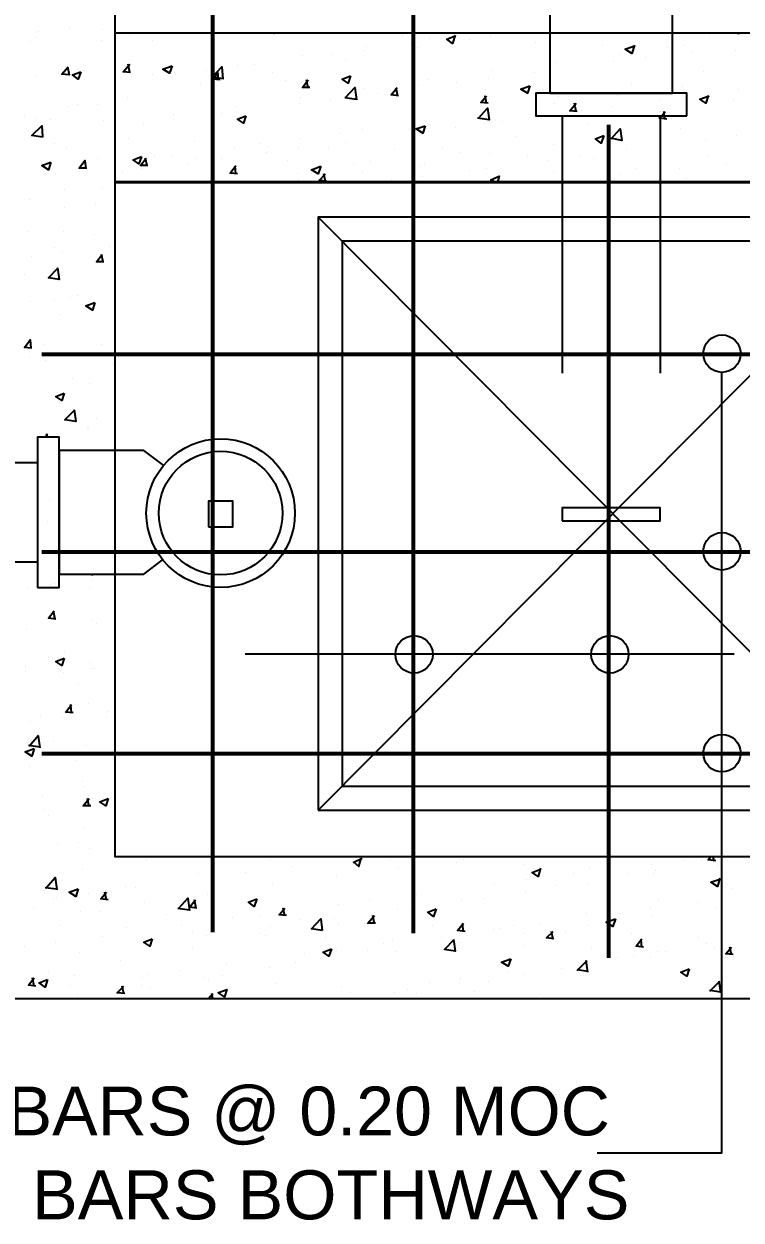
# Model space of a CAD drawing. Header units: millimetres. Extents: x 2391 to 3323, y 1596 to 2537.
# Drawn here: x 3049.52 to 3059.52, y 1704.49 to 1721.18 of the extents above; entities that cross this region are included whole.
import ezdxf

# ---------------------------------------------------------------- set-up
doc = ezdxf.new("R2010")
doc.units = ezdxf.units.MM
for name, color, linetype in [('Concrete slab piping', 201, 'Continuous'), ('Lightning text', 211, 'Continuous'), ('PIPES', 20, 'Continuous'), ('TEXT', 130, 'Continuous')]:
    doc.layers.add(name, color=color, linetype=linetype)
doc.layers.add('HATCHES', color=7, linetype='Continuous', true_color=0xe6ac00)
doc.styles.add('PDF Arial', font='arial.ttf')
doc.styles.add('PDF Swis721 BT', font='swiss.ttf')

msp = doc.modelspace()

# ---------------------------------------------------------------- linework, layer by layer
at = {"layer": 'Concrete slab piping', "lineweight": 25}
msp.add_lwpolyline([(3048.803, 1707.582), (3096.005, 1707.582), (3096.005, 1732.335), (3048.803, 1732.335)], close=True, dxfattribs=at)
at = {"layer": 'HATCHES', "lineweight": 25}
for points in [[(3049.718, 1721.065), (3049.718, 1721.065)], [(3050.147, 1721.123), (3050.147, 1721.123)], [(3050.61, 1721.1), (3050.61, 1721.1)], [(3052.996, 1721.053), (3053.008, 1721.042), (3053.008, 1721.053)], [(3053.877, 1721.042), (3053.877, 1721.042)], [(3055.533, 1721.019), (3055.498, 1720.903), (3055.417, 1720.961), (3055.533, 1721.007)], [(3056.008, 1721.042), (3056.008, 1721.042)], [(3056.031, 1721.019), (3056.031, 1721.019)], [(3059.078, 1721.03), (3059.078, 1721.03)], [(3059.437, 1721.053), (3059.495, 1721.042)], [(3059.471, 1721.042), (3059.471, 1721.053)], [(3049.603, 1720.926), (3049.603, 1720.926)], [(3049.672, 1720.984), (3049.672, 1720.984)], [(3050.599, 1720.938), (3050.599, 1720.938)], [(3050.993, 1721.007), (3050.993, 1721.007)], [(3051.317, 1720.938), (3051.317, 1720.938)], [(3054.294, 1720.856), (3054.294, 1720.856)], [(3054.803, 1720.995), (3054.803, 1720.995)], [(3054.919, 1720.903), (3054.919, 1720.903)], [(3055.174, 1720.972), (3055.174, 1720.972)], [(3055.73, 1720.961), (3055.73, 1720.961)], [(3056.657, 1720.914), (3056.657, 1720.914)], [(3057.583, 1720.88), (3057.583, 1720.88)], [(3058.035, 1720.88), (3058, 1720.764), (3057.908, 1720.822), (3058.035, 1720.868)], [(3058.73, 1720.88), (3058.73, 1720.88)], [(3053.402, 1720.729), (3053.402, 1720.729)], [(3053.819, 1720.752), (3053.819, 1720.752)], [(3054.259, 1720.81), (3054.259, 1720.81)], [(3055.012, 1720.845), (3055.012, 1720.845)], [(3057.827, 1720.752), (3057.827, 1720.752)], [(3058.186, 1720.706), (3058.186, 1720.706)], [(3058.51, 1720.845), (3058.51, 1720.845)], [(3058.834, 1720.787), (3058.834, 1720.787)], [(3059.448, 1720.799), (3059.448, 1720.799)], [(3050.124, 1720.578), (3050.147, 1720.463), (3050.043, 1720.474), (3050.135, 1720.578)], [(3050.159, 1720.602), (3050.159, 1720.602)], [(3050.355, 1720.521), (3050.355, 1720.521)], [(3051.004, 1720.497), (3050.9, 1720.509), (3050.993, 1720.613)], [(3050.993, 1720.497), (3050.969, 1720.613)], [(3052.07, 1720.521), (3052.07, 1720.521)], [(3052.139, 1720.428), (3052.278, 1720.578), (3052.29, 1720.405)], [(3052.498, 1720.602), (3052.498, 1720.602)], [(3052.73, 1720.613), (3052.73, 1720.613)], [(3054.004, 1720.671), (3054.004, 1720.671)], [(3056.054, 1720.521), (3056.054, 1720.521)], [(3056.946, 1720.636), (3056.946, 1720.636)], [(3057.746, 1720.648), (3057.746, 1720.648)], [(3049.695, 1720.439), (3049.695, 1720.439)], [(3051.317, 1720.463), (3051.317, 1720.463)], [(3051.618, 1720.497), (3051.618, 1720.497)], [(3051.63, 1720.463), (3051.63, 1720.463)], [(3052.139, 1720.439), (3052.301, 1720.416)], [(3052.255, 1720.393), (3052.151, 1720.405), (3052.232, 1720.497)], [(3052.232, 1720.393), (3052.22, 1720.497)], [(3052.244, 1720.428), (3052.244, 1720.428)], [(3052.985, 1720.497), (3052.985, 1720.497)], [(3053.17, 1720.382), (3053.17, 1720.382)], [(3053.506, 1720.289), (3053.402, 1720.289), (3053.483, 1720.393)], [(3053.483, 1720.277), (3053.46, 1720.393)], [(3055.151, 1720.393), (3055.151, 1720.393)], [(3055.556, 1720.358), (3055.556, 1720.358)], [(3055.996, 1720.416), (3055.996, 1720.416)], [(3056.645, 1720.497), (3056.645, 1720.497)], [(3058.997, 1720.509), (3058.997, 1720.509)], [(3051.977, 1720.324), (3051.977, 1720.324)], [(3054.004, 1720.15), (3054.132, 1720.289), (3054.155, 1720.115)], [(3054.097, 1720.347), (3054.097, 1720.347)], [(3054.271, 1720.277), (3054.271, 1720.277)], [(3054.456, 1720.208), (3054.456, 1720.208)], [(3054.745, 1720.173), (3054.641, 1720.185), (3054.722, 1720.289)], [(3054.734, 1720.173), (3054.711, 1720.277)], [(3055.023, 1720.312), (3055.023, 1720.312)], [(3055.95, 1720.266), (3055.95, 1720.266)], [(3056.877, 1720.231), (3056.877, 1720.231)], [(3057.803, 1720.196), (3057.803, 1720.196)], [(3057.989, 1720.335), (3057.989, 1720.335)], [(3058.707, 1720.3), (3058.707, 1720.3)], [(3059.483, 1720.254), (3059.483, 1720.254)], [(3050.135, 1720.022), (3050.135, 1720.022)], [(3050.263, 1720.057), (3050.263, 1720.057)], [(3050.541, 1720.057), (3050.541, 1720.057)], [(3050.958, 1720.15), (3050.958, 1720.15)], [(3052.475, 1720.022), (3052.475, 1720.022)], [(3053.367, 1720.069), (3053.367, 1720.069)], [(3053.379, 1720.15), (3053.379, 1720.15)], [(3053.796, 1720.127), (3053.796, 1720.127)], [(3053.993, 1720.15), (3054.155, 1720.127)], [(3055.996, 1720.069), (3055.892, 1720.08), (3055.973, 1720.173)], [(3055.973, 1720.069), (3055.95, 1720.173)], [(3056.923, 1720.069), (3056.923, 1720.069)], [(3056.969, 1720.161), (3056.969, 1720.161)], [(3057.236, 1719.953), (3057.132, 1719.965), (3057.224, 1720.069)], [(3057.224, 1719.953), (3057.201, 1720.069)], [(3057.722, 1720.022), (3057.722, 1720.022)], [(3057.803, 1720.173), (3057.803, 1720.173)], [(3058.383, 1720.104), (3058.383, 1720.104)], [(3058.73, 1720.15), (3058.73, 1720.15)], [(3059.066, 1720.173), (3059.031, 1720.069), (3058.95, 1720.127), (3059.078, 1720.173)], [(3059.413, 1720.127), (3059.413, 1720.127)], [(3049.522, 1719.883), (3049.522, 1719.883)], [(3049.695, 1719.86), (3049.695, 1719.86)], [(3051.606, 1719.918), (3051.606, 1719.918)], [(3052.267, 1719.93), (3052.267, 1719.93)], [(3055.857, 1719.86), (3055.985, 1719.999), (3056.008, 1719.837), (3055.846, 1719.86)], [(3055.962, 1719.988), (3055.962, 1719.988)], [(3056.031, 1719.941), (3056.031, 1719.941)], [(3057.294, 1719.965), (3057.294, 1719.965)], [(3058.487, 1719.849), (3058.394, 1719.86), (3058.383, 1719.86), (3058.394, 1719.883), (3058.417, 1719.895), (3058.464, 1719.953)], [(3058.394, 1719.953), (3058.394, 1719.953)], [(3058.464, 1719.849), (3058.452, 1719.895), (3058.452, 1719.953)], [(3049.892, 1719.837), (3049.892, 1719.837)], [(3050.633, 1719.826), (3050.633, 1719.826)], [(3051.178, 1719.779), (3051.178, 1719.779)], [(3051.606, 1719.837), (3051.606, 1719.837)], [(3054.247, 1719.698), (3054.247, 1719.698)], [(3054.942, 1719.814), (3054.942, 1719.814)], [(3055.128, 1719.814), (3055.128, 1719.814)], [(3055.533, 1719.733), (3055.533, 1719.733)], [(3056.193, 1719.814), (3056.193, 1719.814)], [(3057.386, 1719.779), (3057.386, 1719.779)], [(3057.711, 1719.571), (3057.838, 1719.71), (3057.861, 1719.548), (3057.699, 1719.582)], [(3058.684, 1719.721), (3058.684, 1719.721)], [(3050.969, 1719.582), (3050.969, 1719.582)], [(3051.896, 1719.536), (3051.896, 1719.536)], [(3053.356, 1719.582), (3053.356, 1719.582)], [(3053.935, 1719.64), (3053.935, 1719.64)], [(3054.004, 1719.524), (3054.004, 1719.524)], [(3055.093, 1719.675), (3055.093, 1719.675)], [(3056.379, 1719.605), (3056.379, 1719.605)], [(3057.78, 1719.594), (3057.78, 1719.594)], [(3059.02, 1719.559), (3059.02, 1719.559)], [(3059.46, 1719.617), (3059.46, 1719.617)], [(3049.938, 1719.501), (3049.938, 1719.501)], [(3050.112, 1719.443), (3050.112, 1719.443)], [(3052.452, 1719.443), (3052.452, 1719.443)], [(3052.823, 1719.501), (3052.823, 1719.501)], [(3052.904, 1719.385), (3052.904, 1719.385)], [(3052.915, 1719.467), (3052.915, 1719.467)], [(3053.344, 1719.443), (3053.344, 1719.443)], [(3053.761, 1719.455), (3053.761, 1719.455)], [(3054.688, 1719.42), (3054.688, 1719.42)], [(3055.359, 1719.432), (3055.359, 1719.432)], [(3055.614, 1719.385), (3055.614, 1719.385)], [(3056.008, 1719.362), (3056.008, 1719.362)], [(3056.9, 1719.49), (3056.9, 1719.49)], [(3057.919, 1719.42), (3057.919, 1719.42)], [(3050.39, 1719.165), (3050.286, 1719.165), (3050.367, 1719.27), (3050.379, 1719.154)], [(3050.541, 1719.304), (3050.541, 1719.304)], [(3051.247, 1719.2), (3051.143, 1719.2), (3051.224, 1719.304)], [(3051.236, 1719.189), (3051.213, 1719.304)], [(3051.34, 1719.339), (3051.34, 1719.339)], [(3051.583, 1719.339), (3051.583, 1719.339)], [(3051.815, 1719.235), (3051.815, 1719.235)], [(3051.908, 1719.293), (3051.908, 1719.293)], [(3052.267, 1719.304), (3052.267, 1719.304)], [(3052.498, 1719.084), (3052.394, 1719.096), (3052.475, 1719.2)], [(3052.475, 1719.084), (3052.464, 1719.189)], [(3053.193, 1719.27), (3053.193, 1719.27)], [(3054.12, 1719.223), (3054.12, 1719.223)], [(3054.352, 1719.258), (3054.352, 1719.258)], [(3055.047, 1719.189), (3055.047, 1719.189)], [(3055.105, 1719.235), (3055.105, 1719.235)], [(3056.541, 1719.339), (3056.541, 1719.339)], [(3056.83, 1719.27), (3056.83, 1719.27)], [(3057.271, 1719.328), (3057.271, 1719.328)], [(3057.468, 1719.304), (3057.468, 1719.304)], [(3058.394, 1719.27), (3058.394, 1719.27)], [(3059.066, 1719.339), (3059.066, 1719.339)], [(3059.321, 1719.223), (3059.321, 1719.223)], [(3049.915, 1719.165), (3049.915, 1719.165)], [(3050.888, 1719.119), (3050.888, 1719.119)], [(3051.155, 1719.154), (3051.155, 1719.154)], [(3053.332, 1719.084), (3053.332, 1719.084)], [(3053.738, 1718.98), (3053.634, 1718.992), (3053.726, 1719.084)], [(3053.726, 1718.98), (3053.703, 1719.084)], [(3054.236, 1719.119), (3054.236, 1719.119)], [(3055.081, 1719.05), (3055.081, 1719.05)], [(3055.73, 1719.131), (3055.73, 1719.131)], [(3055.973, 1719.154), (3055.973, 1719.154)], [(3056.089, 1718.968), (3056.031, 1719.003), (3056.147, 1719.05), (3056.124, 1718.968)], [(3056.9, 1719.107), (3056.9, 1719.107)], [(3057.827, 1719.073), (3057.827, 1719.073)], [(3058.047, 1719.165), (3058.047, 1719.165)], [(3058.661, 1719.154), (3058.661, 1719.154)], [(3058.765, 1719.026), (3058.765, 1719.026)], [(3050.089, 1718.864), (3050.089, 1718.864)], [(3050.61, 1718.899), (3050.61, 1718.899)], [(3053.344, 1719.003), (3053.344, 1719.003)], [(3054.641, 1718.992), (3054.641, 1718.992)], [(3054.954, 1718.98), (3054.954, 1718.968), (3054.966, 1718.98)], [(3057.039, 1718.992), (3057.039, 1718.992)], [(3057.757, 1719.015), (3057.757, 1719.015)], [(3049.591, 1718.725), (3049.591, 1718.725)], [(3050.077, 1718.609), (3050.077, 1718.609)], [(3050.518, 1718.667), (3050.518, 1718.667)], [(3049.579, 1718.285), (3049.579, 1718.285)], [(3050.066, 1718.285), (3050.066, 1718.285)], [(3050.506, 1718.239), (3050.506, 1718.239)], [(3049.938, 1718.053), (3049.938, 1718.053)], [(3050.715, 1718.077), (3050.715, 1718.077)], [(3049.626, 1717.926), (3049.626, 1717.926)], [(3050.054, 1717.984), (3050.054, 1717.984)], [(3050.633, 1717.856), (3050.529, 1717.856), (3050.61, 1717.961)], [(3050.529, 1717.856), (3050.529, 1717.856)], [(3050.622, 1717.856), (3050.599, 1717.961)], [(3049.522, 1717.683), (3049.522, 1717.683)], [(3049.985, 1717.775), (3050.008, 1717.613), (3049.857, 1717.636), (3049.996, 1717.775)], [(3050.054, 1717.706), (3050.054, 1717.706)], [(3050.159, 1717.358), (3050.159, 1717.358)], [(3050.263, 1717.382), (3050.263, 1717.382)], [(3049.603, 1717.3), (3049.603, 1717.3)], [(3049.938, 1717.312), (3049.938, 1717.312)], [(3050.031, 1717.127), (3050.031, 1717.127)], [(3049.626, 1716.652), (3049.522, 1716.663), (3049.603, 1716.768), (3049.614, 1716.652)], [(3049.799, 1716.698), (3049.799, 1716.698)], [(3050.599, 1716.698), (3050.599, 1716.698)], [(3049.591, 1716.524), (3049.591, 1716.524)], [(3050.008, 1716.548), (3050.008, 1716.548)], [(3050.784, 1716.559), (3050.772, 1716.559), (3050.784, 1716.571)], [(3049.823, 1716.478), (3049.823, 1716.478)], [(3050.749, 1716.432), (3050.749, 1716.432)], [(3050.193, 1716.235), (3050.193, 1716.235)], [(3050.437, 1716.165), (3050.437, 1716.165)], [(3049.985, 1715.968), (3049.985, 1715.968)], [(3050.216, 1715.795), (3050.24, 1715.632), (3050.089, 1715.656), (3050.228, 1715.795)], [(3050.402, 1715.551), (3050.402, 1715.551)], [(3050.413, 1715.528), (3050.413, 1715.528)], [(3050.529, 1715.667), (3050.529, 1715.667)], [(3049.811, 1715.412), (3049.846, 1715.459)], [(3049.846, 1715.412), (3049.834, 1715.459)], [(3049.985, 1715.47), (3049.985, 1715.47)], [(3049.707, 1714.59), (3049.707, 1714.59)], [(3049.869, 1714.544), (3049.869, 1714.544)], [(3049.707, 1714.185), (3049.718, 1714.185)], [(3049.846, 1714.231), (3049.846, 1714.231)], [(3049.892, 1713.362), (3049.892, 1713.362)], [(3049.938, 1713.374), (3049.938, 1713.374)], [(3050.448, 1713.501), (3050.471, 1713.49), (3050.471, 1713.501)], [(3050.471, 1713.432), (3050.471, 1713.432)], [(3049.579, 1713.304), (3049.579, 1713.304)], [(3050.425, 1713.304), (3050.425, 1713.304)], [(3049.962, 1712.876), (3049.857, 1712.887), (3049.938, 1712.992)], [(3049.95, 1712.876), (3049.927, 1712.98)], [(3050.46, 1712.853), (3050.46, 1712.853)], [(3049.556, 1712.725), (3049.556, 1712.725)], [(3050.529, 1712.818), (3050.529, 1712.818)], [(3049.857, 1712.343), (3049.857, 1712.343)], [(3050.089, 1712.412), (3050.089, 1712.412)], [(3049.533, 1712.215), (3049.533, 1712.215)], [(3050.437, 1712.273), (3050.437, 1712.273)], [(3050.46, 1712.181), (3050.46, 1712.181)], [(3050.506, 1712.192), (3050.506, 1712.192)], [(3049.533, 1712.146), (3049.533, 1712.146)], [(3050.066, 1712.134), (3050.066, 1712.134)], [(3050.274, 1711.961), (3050.274, 1711.961)], [(3050.205, 1711.567), (3050.101, 1711.578), (3050.182, 1711.683)], [(3050.182, 1711.567), (3050.17, 1711.683)], [(3050.413, 1711.694), (3050.413, 1711.694)], [(3049.742, 1711.532), (3049.742, 1711.532)], [(3050.054, 1711.509), (3050.054, 1711.509)], [(3050.703, 1711.59), (3050.703, 1711.59)], [(3049.614, 1711.451), (3049.614, 1711.451)], [(3050.668, 1711.497), (3050.668, 1711.497)], [(3049.591, 1711.103), (3049.718, 1711.254)], [(3049.742, 1711.08), (3049.718, 1711.242)], [(3049.579, 1711.115), (3049.742, 1711.092)], [(3049.927, 1711.173), (3049.927, 1711.173)], [(3050.39, 1711.115), (3050.39, 1711.115)], [(3050.251, 1710.907), (3050.251, 1710.907)], [(3049.591, 1710.825), (3049.591, 1710.825)], [(3050.332, 1710.605), (3050.332, 1710.605)], [(3050.367, 1710.536), (3050.367, 1710.536)], [(3049.776, 1710.408), (3049.776, 1710.408)], [(3050.448, 1710.269), (3050.344, 1710.269), (3050.425, 1710.374)], [(3050.425, 1710.258), (3050.402, 1710.374)], [(3050.703, 1710.374), (3050.703, 1710.374)], [(3049.788, 1710.223), (3049.788, 1710.223)], [(3049.857, 1710.142), (3049.857, 1710.142)], [(3050.355, 1709.957), (3050.355, 1709.957)], [(3049.985, 1709.725), (3049.985, 1709.725)], [(3050.274, 1709.76), (3050.274, 1709.76)], [(3050.437, 1709.679), (3050.437, 1709.679)], [(3054.108, 1709.482), (3054.236, 1709.54)], [(3054.108, 1709.493), (3054.19, 1709.424), (3054.224, 1709.54)], [(3054.63, 1709.528), (3054.63, 1709.528)], [(3055.649, 1709.528), (3055.649, 1709.528)], [(3058.719, 1709.517), (3058.719, 1709.517)], [(3059.17, 1709.505), (3059.066, 1709.517), (3059.101, 1709.563)], [(3059.147, 1709.493), (3059.136, 1709.563)], [(3050.332, 1709.378), (3050.332, 1709.378)], [(3051.224, 1709.505), (3051.224, 1709.505)], [(3052.603, 1709.343), (3052.603, 1709.343)], [(3052.962, 1709.505), (3052.962, 1709.505)], [(3053.263, 1709.424), (3053.263, 1709.424)], [(3054.745, 1709.401), (3054.745, 1709.401)], [(3055.556, 1709.482), (3055.556, 1709.482)], [(3056.483, 1709.447), (3056.483, 1709.447)], [(3056.726, 1709.401), (3056.691, 1709.285), (3056.61, 1709.343), (3056.726, 1709.389)], [(3057.41, 1709.412), (3057.41, 1709.412)], [(3058.278, 1709.459), (3058.278, 1709.459)], [(3058.336, 1709.366), (3058.336, 1709.366)], [(3058.973, 1709.505), (3058.973, 1709.505)], [(3059.193, 1709.436), (3059.193, 1709.436)], [(3049.823, 1709.123), (3049.95, 1709.273), (3049.973, 1709.1)], [(3051.954, 1709.32), (3051.954, 1709.32)], [(3052.162, 1709.285), (3052.162, 1709.285)], [(3053.877, 1709.285), (3053.877, 1709.285)], [(3056.089, 1709.181), (3056.089, 1709.181)], [(3056.529, 1709.239), (3056.529, 1709.239)], [(3057.178, 1709.32), (3057.178, 1709.32)], [(3057.398, 1709.181), (3057.398, 1709.181)], [(3057.954, 1709.331), (3057.954, 1709.331)], [(3058.302, 1709.32), (3058.302, 1709.32)], [(3059.228, 1709.262), (3059.193, 1709.146), (3059.101, 1709.204), (3059.228, 1709.25)], [(3059.263, 1709.331), (3059.263, 1709.331)], [(3049.811, 1709.134), (3049.973, 1709.111)], [(3050.413, 1709.053), (3050.413, 1709.053)], [(3050.691, 1708.961), (3050.587, 1708.972), (3050.668, 1709.065)], [(3050.668, 1708.961), (3050.645, 1709.065)], [(3050.935, 1709.146), (3050.935, 1709.146)], [(3051.074, 1709.134), (3051.074, 1709.134)], [(3052.081, 1709.03), (3052.081, 1709.03)], [(3052.985, 1709.169), (3052.985, 1709.169)], [(3054.989, 1709.03), (3054.989, 1709.03)], [(3056.518, 1709.076), (3056.518, 1709.076)], [(3056.946, 1709.158), (3056.946, 1709.158)], [(3059.39, 1709.123), (3059.39, 1709.123)], [(3049.927, 1708.972), (3049.927, 1708.972)], [(3049.973, 1708.995), (3049.973, 1708.995)], [(3051.201, 1708.926), (3051.201, 1708.926)], [(3051.664, 1708.845), (3051.827, 1708.822)], [(3051.676, 1708.845), (3051.803, 1708.984), (3051.827, 1708.81)], [(3051.931, 1708.845), (3051.827, 1708.856), (3051.908, 1708.961)], [(3051.919, 1708.845), (3051.896, 1708.961)], [(3053.182, 1708.741), (3053.078, 1708.752), (3053.159, 1708.845)], [(3053.159, 1708.741), (3053.135, 1708.845)], [(3053.9, 1708.891), (3053.9, 1708.891)], [(3054.34, 1708.949), (3054.34, 1708.949)], [(3055.626, 1708.949), (3055.626, 1708.949)], [(3055.927, 1708.984), (3055.927, 1708.984)], [(3058.371, 1708.949), (3058.371, 1708.949)], [(3058.915, 1708.926), (3058.915, 1708.926)], [(3059.17, 1708.856), (3059.17, 1708.856)], [(3049.649, 1708.833), (3049.649, 1708.833)], [(3050.309, 1708.798), (3050.309, 1708.798)], [(3050.576, 1708.798), (3050.576, 1708.798)], [(3051.502, 1708.752), (3051.502, 1708.752)], [(3052.429, 1708.717), (3052.429, 1708.717)], [(3052.8, 1708.741), (3052.8, 1708.741)], [(3053.367, 1708.683), (3053.367, 1708.683)], [(3053.854, 1708.706), (3053.854, 1708.706)], [(3054.421, 1708.636), (3054.317, 1708.636), (3054.41, 1708.741)], [(3054.41, 1708.625), (3054.386, 1708.741)], [(3054.734, 1708.822), (3054.734, 1708.822)], [(3054.919, 1708.81), (3054.919, 1708.81)], [(3057.363, 1708.775), (3057.363, 1708.775)], [(3057.827, 1708.775), (3057.827, 1708.775)], [(3058.255, 1708.833), (3058.255, 1708.833)], [(3058.278, 1708.741), (3058.278, 1708.741)], [(3050.02, 1708.602), (3050.02, 1708.602)], [(3050.946, 1708.567), (3050.946, 1708.567)], [(3051.711, 1708.602), (3051.711, 1708.602)], [(3051.873, 1708.52), (3051.873, 1708.52)], [(3052.139, 1708.659), (3052.139, 1708.659)], [(3052.962, 1708.59), (3052.962, 1708.59)], [(3053.9, 1708.636), (3053.9, 1708.636)], [(3054.294, 1708.636), (3054.294, 1708.636)], [(3055.22, 1708.602), (3055.22, 1708.602)], [(3055.672, 1708.52), (3055.568, 1708.532), (3055.649, 1708.636)], [(3055.649, 1708.52), (3055.637, 1708.625)], [(3056.066, 1708.544), (3056.066, 1708.544)], [(3056.147, 1708.555), (3056.147, 1708.555)], [(3056.344, 1708.602), (3056.344, 1708.602)], [(3056.726, 1708.636), (3056.726, 1708.636)], [(3056.912, 1708.416), (3056.807, 1708.428), (3056.9, 1708.52)], [(3056.9, 1708.405), (3056.877, 1708.52)], [(3057.074, 1708.52), (3057.074, 1708.52)], [(3057.375, 1708.602), (3057.375, 1708.602)], [(3049.95, 1708.37), (3049.95, 1708.37)], [(3050.61, 1708.451), (3050.61, 1708.451)], [(3051.178, 1708.347), (3051.178, 1708.347)], [(3052.058, 1708.463), (3052.058, 1708.463)], [(3052.8, 1708.486), (3052.8, 1708.486)], [(3052.892, 1708.463), (3052.892, 1708.463)], [(3053.726, 1708.439), (3053.726, 1708.439)], [(3054.537, 1708.347), (3054.537, 1708.347)], [(3054.653, 1708.405), (3054.653, 1708.405)], [(3055.336, 1708.428), (3055.336, 1708.428)], [(3055.51, 1708.405), (3055.533, 1708.242), (3055.383, 1708.266), (3055.522, 1708.405)], [(3055.579, 1708.37), (3055.579, 1708.37)], [(3055.614, 1708.37), (3055.614, 1708.37)], [(3055.637, 1708.486), (3055.637, 1708.486)], [(3056.506, 1708.497), (3056.506, 1708.497)], [(3058, 1708.486), (3058, 1708.486)], [(3058.163, 1708.3), (3058.058, 1708.312), (3058.139, 1708.416)], [(3058.139, 1708.3), (3058.128, 1708.405)], [(3058.927, 1708.439), (3058.927, 1708.439)], [(3059.043, 1708.347), (3059.043, 1708.347)], [(3049.522, 1708.312), (3049.522, 1708.312)], [(3050.286, 1708.219), (3050.286, 1708.219)], [(3051.873, 1708.289), (3051.873, 1708.289)], [(3053.437, 1708.208), (3053.437, 1708.208)], [(3053.877, 1708.254), (3053.877, 1708.254)], [(3054.317, 1708.254), (3054.317, 1708.254)], [(3054.711, 1708.242), (3054.711, 1708.242)], [(3056.506, 1708.324), (3056.506, 1708.324)], [(3057.433, 1708.289), (3057.433, 1708.289)], [(3058.024, 1708.173), (3058.024, 1708.173)], [(3058.359, 1708.242), (3058.359, 1708.242)], [(3058.464, 1708.242), (3058.464, 1708.242)], [(3059.147, 1708.277), (3059.147, 1708.277)], [(3059.298, 1708.208), (3059.298, 1708.208)], [(3059.413, 1708.196), (3059.309, 1708.208), (3059.39, 1708.3)], [(3059.39, 1708.196), (3059.367, 1708.3)], [(3050.865, 1708.115), (3050.865, 1708.115)], [(3052.348, 1708.057), (3052.348, 1708.057)], [(3052.939, 1708.011), (3052.939, 1708.011)], [(3053.309, 1708.08), (3053.309, 1708.08)], [(3053.83, 1708.127), (3053.83, 1708.127)], [(3057.236, 1707.976), (3057.375, 1708.115)], [(3057.386, 1707.953), (3057.363, 1708.115)], [(3057.363, 1708.092), (3057.363, 1708.092)], [(3057.363, 1708.034), (3057.363, 1708.034)], [(3057.803, 1708.15), (3057.803, 1708.15)], [(3058.255, 1708.161), (3058.255, 1708.161)], [(3049.684, 1707.756), (3049.579, 1707.768), (3049.661, 1707.872)], [(3049.661, 1707.756), (3049.637, 1707.872)], [(3049.857, 1707.941), (3049.857, 1707.941)], [(3050.228, 1707.907), (3050.228, 1707.907)], [(3051.166, 1707.872), (3051.166, 1707.872)], [(3051.247, 1707.918), (3051.247, 1707.918)], [(3051.688, 1707.976), (3051.688, 1707.976)], [(3052.035, 1707.883), (3052.035, 1707.883)], [(3052.29, 1707.907), (3052.29, 1707.907)], [(3055.614, 1707.86), (3055.614, 1707.86)], [(3056.263, 1707.953), (3056.263, 1707.953)], [(3056.483, 1707.918), (3056.483, 1707.918)], [(3057.016, 1707.999), (3057.016, 1707.999)], [(3057.236, 1707.988), (3057.386, 1707.964)], [(3050.159, 1707.768), (3050.159, 1707.768)], [(3050.923, 1707.652), (3050.819, 1707.663), (3050.911, 1707.756)], [(3050.911, 1707.652), (3050.888, 1707.756)], [(3051.155, 1707.768), (3051.155, 1707.768)], [(3051.282, 1707.733), (3051.282, 1707.733)], [(3052.093, 1707.837), (3052.093, 1707.837)], [(3052.22, 1707.663), (3052.348, 1707.71), (3052.313, 1707.605), (3052.232, 1707.663)], [(3053.02, 1707.791), (3053.02, 1707.791)], [(3053.946, 1707.756), (3053.946, 1707.756)], [(3054.873, 1707.71), (3054.873, 1707.71)], [(3055.174, 1707.802), (3055.174, 1707.802)], [(3055.591, 1707.791), (3055.591, 1707.791)], [(3055.8, 1707.675), (3055.8, 1707.675)], [(3055.996, 1707.825), (3055.996, 1707.825)], [(3059.089, 1707.686), (3059.228, 1707.825)], [(3059.089, 1707.698), (3059.24, 1707.675)], [(3059.101, 1707.698), (3059.101, 1707.698)], [(3059.136, 1707.698), (3059.136, 1707.698)], [(3059.24, 1707.663), (3059.217, 1707.825)], [(3050.263, 1707.64), (3050.263, 1707.64)], [(3052.093, 1707.582), (3052.151, 1707.652)], [(3052.151, 1707.582), (3052.139, 1707.652)], [(3054.074, 1707.663), (3054.074, 1707.663)], [(3054.688, 1707.663), (3054.688, 1707.663)], [(3054.989, 1707.652), (3054.989, 1707.652)], [(3056.726, 1707.64), (3056.726, 1707.64)], [(3057.653, 1707.594), (3057.653, 1707.594)]]:
    msp.add_lwpolyline(points, dxfattribs=at)
for points in [[(3051.583, 1720.59), (3051.549, 1720.486), (3051.456, 1720.544)], [(3050.309, 1720.509), (3050.274, 1720.405), (3050.193, 1720.463)], [(3054.074, 1720.451), (3054.039, 1720.347), (3053.958, 1720.405)], [(3056.576, 1720.312), (3056.541, 1720.208), (3056.448, 1720.266)], [(3052.614, 1719.895), (3052.579, 1719.791), (3052.498, 1719.849)], [(3049.776, 1719.594), (3049.626, 1719.617), (3049.765, 1719.756)], [(3055.116, 1719.756), (3055.081, 1719.652), (3054.989, 1719.71)], [(3057.607, 1719.617), (3057.572, 1719.513), (3057.491, 1719.571)], [(3049.892, 1719.246), (3049.857, 1719.142), (3049.765, 1719.2)], [(3051.155, 1719.328), (3051.12, 1719.223), (3051.039, 1719.281)], [(3053.657, 1719.189), (3053.622, 1719.084), (3053.529, 1719.142)], [(3050.506, 1717.289), (3050.471, 1717.185), (3050.379, 1717.243)], [(3050.077, 1716.026), (3050.043, 1715.922), (3049.962, 1715.98)], [(3050.077, 1712.331), (3050.043, 1712.227), (3049.962, 1712.285)], [(3049.661, 1711.069), (3049.626, 1710.964), (3049.533, 1711.022)], [(3050.691, 1710.374), (3050.657, 1710.269), (3050.576, 1710.327)], [(3050.274, 1709.111), (3050.24, 1709.007), (3050.147, 1709.065)], [(3052.765, 1708.972), (3052.73, 1708.868), (3052.649, 1708.926)], [(3053.68, 1708.532), (3053.529, 1708.555), (3053.657, 1708.694)], [(3055.267, 1708.833), (3055.232, 1708.729), (3055.151, 1708.787)], [(3057.769, 1708.694), (3057.734, 1708.59), (3057.641, 1708.648)], [(3051.305, 1708.416), (3051.271, 1708.312), (3051.189, 1708.37)], [(3053.807, 1708.277), (3053.773, 1708.173), (3053.691, 1708.231)], [(3056.309, 1708.138), (3056.274, 1708.034), (3056.182, 1708.092)], [(3049.846, 1707.849), (3049.811, 1707.744), (3049.73, 1707.802)], [(3058.8, 1707.999), (3058.765, 1707.895), (3058.684, 1707.953)]]:
    msp.add_lwpolyline(points, close=True, dxfattribs=at)
at = {"layer": 'Lightning text', "lineweight": 25}
msp.add_lwpolyline([(3064.568, 1709.563), (3064.568, 1730.366), (3050.784, 1730.366), (3050.784, 1709.563)], close=True, dxfattribs=at)
msp.add_lwpolyline([(3050.784, 1721.053), (3064.568, 1721.053)], dxfattribs=at)
at = {"layer": 'Lightning text', "lineweight": 40}
msp.add_lwpolyline([(3050.784, 1718.968), (3064.568, 1718.968)], dxfattribs=at)
at = {"layer": 'PIPES', "lineweight": 53}
for points in [[(3052.151, 1708.509), (3052.151, 1727.065)], [(3054.954, 1708.497), (3054.954, 1727.065)], [(3057.676, 1708.15), (3057.676, 1719.768)], [(3049.765, 1716.571), (3094.916, 1716.571)], [(3049.765, 1713.814), (3094.916, 1713.814)], [(3049.765, 1710.999), (3094.916, 1710.999)]]:
    msp.add_lwpolyline(points, dxfattribs=at)
at = {"layer": 'PIPES', "lineweight": 25}
for points in [[(3057.062, 1721.656), (3056.854, 1721.378), (3056.854, 1720.208), (3058.568, 1720.208), (3058.568, 1721.378), (3058.383, 1721.633)], [(3057.027, 1719.895), (3057.027, 1716.304)], [(3058.394, 1719.895), (3058.394, 1716.304)], [(3053.622, 1710.212), (3061.846, 1718.482)], [(3061.846, 1710.212), (3053.622, 1718.482)], [(3059.251, 1716.316), (3059.251, 1705.428), (3057.514, 1705.428)], [(3051.467, 1715.019), (3051.189, 1715.227), (3050.008, 1715.227), (3050.008, 1713.501), (3051.189, 1713.501), (3051.444, 1713.698)], [(3049.707, 1715.053), (3046.116, 1715.053), (3045.965, 1714.729), (3045.734, 1714.555), (3045.699, 1714.3), (3045.919, 1714.057), (3045.884, 1713.675), (3049.707, 1713.675)], [(3052.603, 1712.389), (3059.425, 1712.389)]]:
    msp.add_lwpolyline(points, dxfattribs=at)
for points in [[(3058.765, 1719.895), (3058.765, 1720.208), (3056.657, 1720.208), (3056.657, 1719.895)], [(3053.622, 1710.212), (3061.846, 1710.212), (3061.846, 1718.482), (3053.622, 1718.482)], [(3053.958, 1710.547), (3061.498, 1710.547), (3061.498, 1718.146), (3053.958, 1718.146)], [(3049.707, 1713.316), (3050.008, 1713.316), (3050.008, 1715.412), (3049.707, 1715.412)], [(3052.093, 1714.161), (3052.429, 1714.161), (3052.429, 1714.521), (3052.093, 1714.521)], [(3057.027, 1714.243), (3058.394, 1714.243), (3058.394, 1714.428), (3057.027, 1714.428)]]:
    msp.add_lwpolyline(points, close=True, dxfattribs=at)
for centre, radius in [((3059.257, 1716.577), 0.261), ((3052.261, 1714.353), 1.037), ((3052.261, 1714.353), 0.863), ((3059.257, 1713.82), 0.261), ((3054.96, 1712.383), 0.261), ((3057.693, 1712.383), 0.261), ((3059.257, 1711.005), 0.261)]:
    msp.add_circle(centre, radius, dxfattribs=at)

# ---------------------------------------------------------------- texts
at = {"layer": 'TEXT', "attachment_point": 7}
for s, insert, char_height, style in [('12mmØ BARS @ 0.20 MOC', (3045.63, 1705.538), 0.68079, 'PDF Arial'), ('BOT. BARS BOTHWAYS', (3047.135, 1704.494), 0.68399, 'PDF Swis721 BT')]:
    msp.add_mtext(s, dxfattribs=dict(at, insert=insert, char_height=char_height, style=style))

doc.saveas('drawing.dxf')
